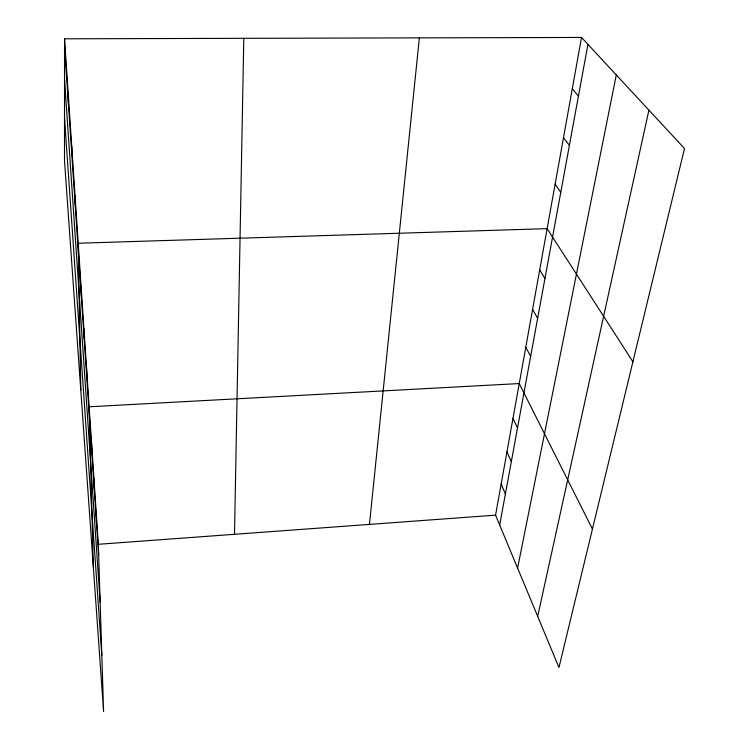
<?xml version="1.0" encoding="UTF-8"?>
<svg xmlns="http://www.w3.org/2000/svg" width="749" height="749" viewBox="0 0 749 749"><rect width="100%" height="100%" fill="white"/><g stroke="black" fill="none" stroke-linecap="round" stroke-linejoin="round"><path stroke-width="1.12" d="M64.554 38.798L64.498 160.632L103.596 711.55L98.334 544.289L64.554 38.798L581.524 37.45L684.502 148.499L558.96 667.471L495.566 515.153L581.524 37.45M234.493 534.299L243.799 38.33M369.454 524.403L419.356 37.871M499.686 525.049L587.937 44.369M517.606 568.116L616.296 74.947M537.688 616.361L648.924 110.131M98.334 544.289L495.566 515.153M572.292 88.757L578.434 96.125M563.501 137.61L569.39 145.381M555.121 184.188L560.776 192.315M632.914 361.758L547.116 228.642L78.214 243.238L80.798 390.285M539.701 269.883L544.935 278.591M532.595 309.384L537.642 318.325M525.779 347.236L530.648 356.393M592.44 529.056L519.244 383.554L89.15 406.791L93.353 567.227M512.971 418.419L517.512 427.932M506.942 451.928L511.333 461.581M501.147 484.144L505.397 493.928M64.517 118.108L101.827 655.103M64.554 46.279L98.671 555.065M64.536 79.516L100.151 602.121M96.181 512.007L96.499 522.671M93.934 478.396L94.234 488.928M91.593 443.352L91.874 453.735M86.594 368.62L86.837 378.62M83.925 328.717L84.15 338.492M81.135 286.961L81.332 296.473M75.059 195.966L75.19 204.823M71.735 146.261L71.829 154.725M68.243 93.943L68.29 101.948"/></g></svg>
